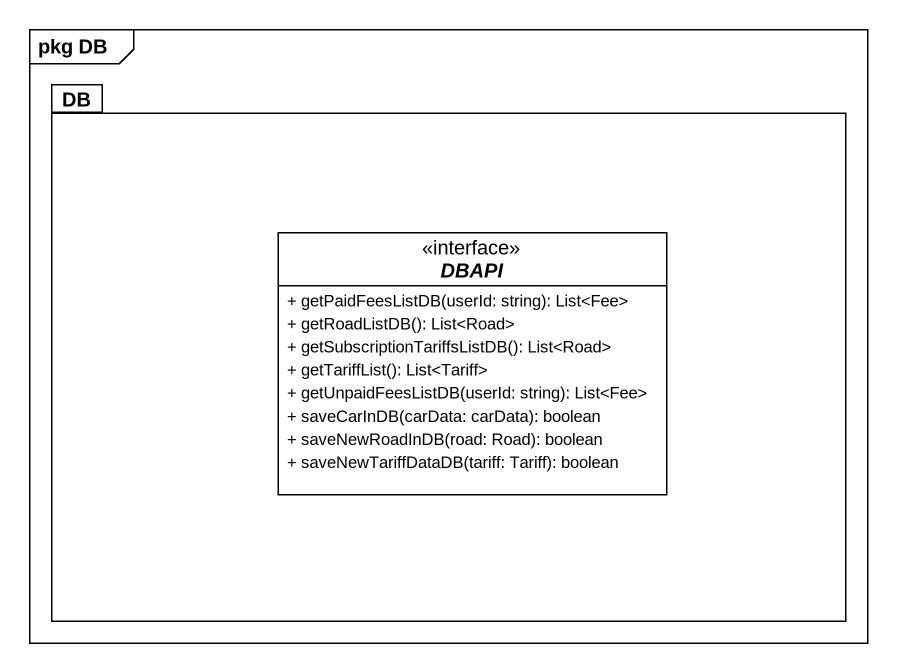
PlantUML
@startuml
mainframe pkg DB
hide circle
hide empty members
skinparam classAttributeIconSize 0
package DB {
  interface DBAPI {
    + getPaidFeesListDB(userId: string): List<Fee>
    + getRoadListDB(): List<Road>
    + getSubscriptionTariffsListDB(): List<Road>
    + getTariffList(): List<Tariff>
    + getUnpaidFeesListDB(userId: string): List<Fee>
    + saveCarInDB(carData: carData): boolean
    + saveNewRoadInDB(road: Road): boolean
    + saveNewTariffDataDB(tariff: Tariff): boolean
  }
}
@enduml
